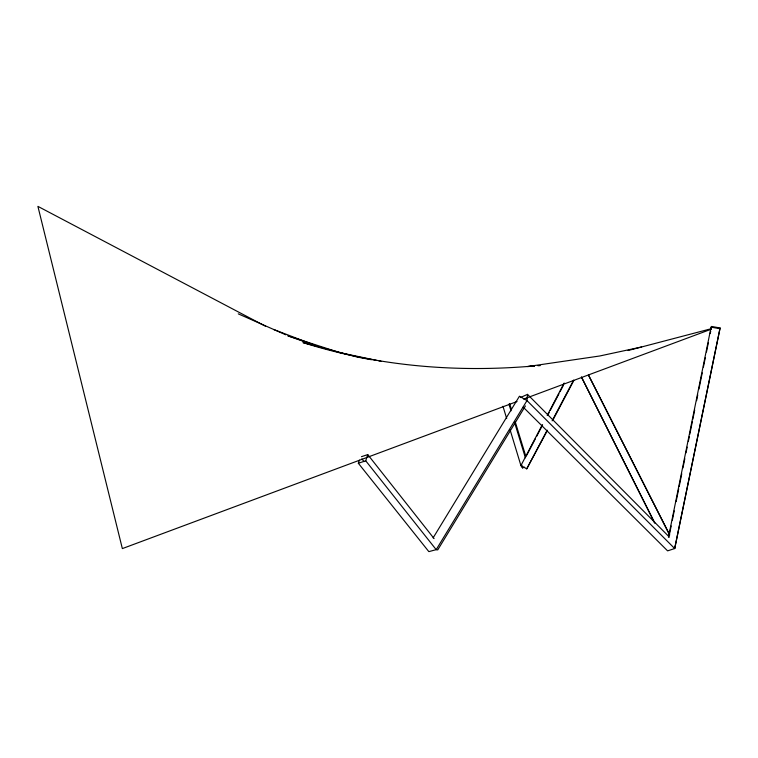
<?xml version="1.0" encoding="UTF-8"?>
<svg xmlns="http://www.w3.org/2000/svg" width="758" height="758" viewBox="0 0 758 758"><rect width="100%" height="100%" fill="white"/><g stroke="black" fill="none" stroke-linecap="round" stroke-linejoin="round"><path stroke-width="1.14" d="M520.386 397.562L527.502 394.359L526.99 400.594L436.191 549.654L428.839 551.635L358.335 463.252L359.368 460.144M668.452 537.299L711.089 327.143L711.658 326.461L720.1 327.977L674.686 548.546L667.599 550.867L523.172 407.103M669.286 535.243L671.171 525.957M672.346 520.159L674.232 510.883M676.117 501.606L678.704 488.844M679.177 486.522L681.764 473.769M682.939 467.97L684.825 458.685M685.999 452.886L687.174 447.087M688.349 441.289L689.297 436.655M689.771 434.334L692.357 421.571M692.831 419.25L694.707 409.974M696.593 400.698L697.767 394.899M698.942 389.1L702.24 372.86M703.415 367.061L705.3 357.776M706.475 351.977L708.36 342.701M710.246 333.425L710.72 331.104M711.184 328.783L711.658 326.461M433.121 537.877L519.438 396.226L526.99 400.594L674.686 548.546L720.1 327.977M358.335 463.252L365.735 460.807L367.763 454.592L434.088 538.597M542.264 424.831L520.926 465.573L522.537 467.904L524.602 467.203M547.191 415.431L564.151 383.046M526.753 455.245L535.489 438.579M536.579 436.494L542.586 425.039M548.043 414.626L549.143 412.541M550.232 410.457L558.968 393.79M560.058 391.706L563.336 385.452M510.077 429.767L520.926 465.573L526.734 468.851L547.153 430.222M552.118 420.823L573.645 380.118M547.447 430.402L526.734 468.851M552.952 419.998L573.863 380.44M525.427 405.928L437.726 549.92L436.191 549.654L365.735 460.807M517.051 401.532L122.351 548.593L37.9 206.366L265.546 326.272M523.674 399.068L711.241 329.19M361.452 456.686L367.763 454.592M628.069 350.528L711.07 328.754M641.609 346.984L599.796 355.976L527.644 366.559L534.513 366.038M534.437 365.924C456.676 372.832 377.56 366.247 302.982 342.597L357.482 357.094L371.439 359.737M537.924 365.735L540.246 365.612M711.089 327.143L719.588 328.669M376.451 360.334L339.935 352.678L287.879 335.841L305.682 342.19M378.735 360.808L381.018 361.282M273.704 329.503L314.835 345.231M238.277 313.859L285.794 334.809M527.502 394.359L669.447 537.138M361.86 458.874L364.048 461.631M588.464 374.907L669.731 534.911M588.54 375.333L669.068 533.907M581.424 376.897L654.94 523.361M581.575 377.361L654.268 522.205M509.632 403.588L511.366 409.244M515.184 421.685L525.948 456.742M508.959 404.128L511.015 410.845M514.445 422.035L525.417 457.851M521.513 464.512L522.537 467.904M502.961 406.269L506.695 418.577M674.611 546.423L674.686 548.546"/></g></svg>
